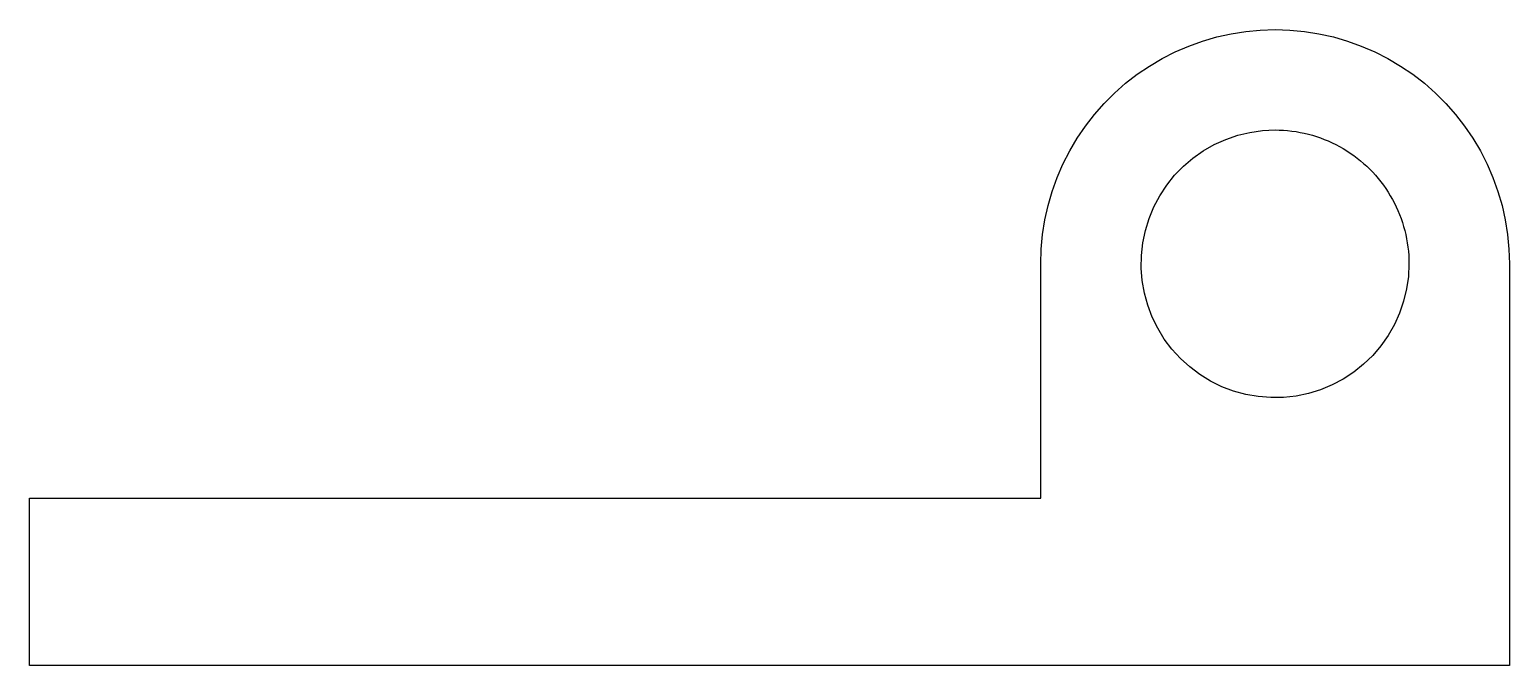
# Model space of a CAD drawing. Header units: metres. Extents: x -34.6 to 9.6, y 0 to 19.
import ezdxf

# ---------------------------------------------------------------- set-up
doc = ezdxf.new("R2010")
doc.units = ezdxf.units.M

msp = doc.modelspace()

# ---------------------------------------------------------------- linework, layer by layer
for points in [[(-4.4, 12), (-4.386, 12.44), (-4.345, 12.877), (-4.276, 13.312), (-4.18, 13.741), (-4.057, 14.163), (-3.908, 14.577), (-3.734, 14.98), (-3.534, 15.372), (-3.31, 15.751), (-3.063, 16.114), (-2.794, 16.462), (-2.503, 16.792), (-2.192, 17.103), (-1.862, 17.394), (-1.514, 17.663), (-1.151, 17.91), (-0.772, 18.134), (-0.38, 18.334), (0.023, 18.508), (0.437, 18.657), (0.859, 18.78), (1.288, 18.876), (1.723, 18.945), (2.16, 18.986), (2.6, 19), (3.04, 18.986), (3.477, 18.945), (3.912, 18.876), (4.341, 18.78), (4.763, 18.657), (5.177, 18.508), (5.58, 18.334), (5.972, 18.134), (6.351, 17.91), (6.714, 17.663), (7.062, 17.394), (7.392, 17.103), (7.703, 16.792), (7.994, 16.462), (8.263, 16.114), (8.51, 15.751), (8.734, 15.372), (8.934, 14.98), (9.108, 14.577), (9.257, 14.163), (9.38, 13.741), (9.476, 13.312), (9.545, 12.877), (9.586, 12.44), (9.6, 12)], [(6.6, 12), (6.582, 11.624), (6.529, 11.25), (6.441, 10.884), (6.319, 10.528), (6.164, 10.184), (5.977, 9.857), (5.761, 9.548), (5.516, 9.262), (5.245, 9), (4.951, 8.764), (4.636, 8.557), (4.303, 8.381), (3.955, 8.236), (3.595, 8.126), (3.226, 8.049), (2.851, 8.008), (2.474, 8.002), (2.099, 8.032), (1.727, 8.096), (1.364, 8.196), (1.011, 8.329), (0.673, 8.495), (0.352, 8.692), (0.05, 8.918), (-0.228, 9.172), (-0.482, 9.45), (-0.708, 9.752), (-0.905, 10.073), (-1.071, 10.411), (-1.204, 10.764), (-1.304, 11.127), (-1.368, 11.499), (-1.398, 11.874), (-1.392, 12.251), (-1.351, 12.626), (-1.274, 12.995), (-1.164, 13.355), (-1.019, 13.703), (-0.843, 14.036), (-0.636, 14.351), (-0.4, 14.645), (-0.138, 14.916), (0.148, 15.161), (0.457, 15.377), (0.784, 15.564), (1.128, 15.719), (1.484, 15.841), (1.85, 15.929), (2.224, 15.982), (2.6, 16)], [(2.6, 16), (2.726, 15.998), (2.851, 15.992), (2.976, 15.982), (3.101, 15.968), (3.226, 15.951), (3.35, 15.929), (3.473, 15.904), (3.595, 15.874), (3.716, 15.841), (3.836, 15.804), (3.955, 15.764), (4.072, 15.719), (4.189, 15.671), (4.303, 15.619), (4.416, 15.564), (4.527, 15.505), (4.636, 15.443), (4.743, 15.377), (4.848, 15.308), (4.951, 15.236), (5.052, 15.161), (5.15, 15.082), (5.245, 15), (5.338, 14.916), (5.428, 14.828), (5.516, 14.738), (5.6, 14.645), (5.682, 14.55), (5.761, 14.452), (5.836, 14.351), (5.908, 14.248), (5.977, 14.143), (6.043, 14.036), (6.105, 13.927), (6.164, 13.816), (6.219, 13.703), (6.271, 13.589), (6.319, 13.472), (6.364, 13.355), (6.404, 13.236), (6.441, 13.116), (6.474, 12.995), (6.504, 12.873), (6.529, 12.75), (6.551, 12.626), (6.568, 12.501), (6.582, 12.376), (6.592, 12.251), (6.598, 12.126), (6.6, 12)], [(-4.4, 5), (-4.4, 5.14), (-4.4, 5.28), (-4.4, 5.42), (-4.4, 5.56), (-4.4, 5.7), (-4.4, 5.84), (-4.4, 5.98), (-4.4, 6.12), (-4.4, 6.26), (-4.4, 6.4), (-4.4, 6.54), (-4.4, 6.68), (-4.4, 6.82), (-4.4, 6.96), (-4.4, 7.1), (-4.4, 7.24), (-4.4, 7.38), (-4.4, 7.52), (-4.4, 7.66), (-4.4, 7.8), (-4.4, 7.94), (-4.4, 8.08), (-4.4, 8.22), (-4.4, 8.36), (-4.4, 8.5), (-4.4, 8.64), (-4.4, 8.78), (-4.4, 8.92), (-4.4, 9.06), (-4.4, 9.2), (-4.4, 9.34), (-4.4, 9.48), (-4.4, 9.62), (-4.4, 9.76), (-4.4, 9.9), (-4.4, 10.04), (-4.4, 10.18), (-4.4, 10.32), (-4.4, 10.46), (-4.4, 10.6), (-4.4, 10.74), (-4.4, 10.88), (-4.4, 11.02), (-4.4, 11.16), (-4.4, 11.3), (-4.4, 11.44), (-4.4, 11.58), (-4.4, 11.72), (-4.4, 11.86), (-4.4, 12)], [(-4.4, 5), (-4.4, 5.14), (-4.4, 5.28), (-4.4, 5.42), (-4.4, 5.56), (-4.4, 5.7), (-4.4, 5.84), (-4.4, 5.98), (-4.4, 6.12), (-4.4, 6.26), (-4.4, 6.4), (-4.4, 6.54), (-4.4, 6.68), (-4.4, 6.82), (-4.4, 6.96), (-4.4, 7.1), (-4.4, 7.24), (-4.4, 7.38), (-4.4, 7.52), (-4.4, 7.66), (-4.4, 7.8), (-4.4, 7.94), (-4.4, 8.08), (-4.4, 8.22), (-4.4, 8.36), (-4.4, 8.5), (-4.4, 8.64), (-4.4, 8.78), (-4.4, 8.92), (-4.4, 9.06), (-4.4, 9.2), (-4.4, 9.34), (-4.4, 9.48), (-4.4, 9.62), (-4.4, 9.76), (-4.4, 9.9), (-4.4, 10.04), (-4.4, 10.18), (-4.4, 10.32), (-4.4, 10.46), (-4.4, 10.6), (-4.4, 10.74), (-4.4, 10.88), (-4.4, 11.02), (-4.4, 11.16), (-4.4, 11.3), (-4.4, 11.44), (-4.4, 11.58), (-4.4, 11.72), (-4.4, 11.86), (-4.4, 12)], [(9.6, 12), (9.6, 11.76), (9.6, 11.52), (9.6, 11.28), (9.6, 11.04), (9.6, 10.8), (9.6, 10.56), (9.6, 10.32), (9.6, 10.08), (9.6, 9.84), (9.6, 9.6), (9.6, 9.36), (9.6, 9.12), (9.6, 8.88), (9.6, 8.64), (9.6, 8.4), (9.6, 8.16), (9.6, 7.92), (9.6, 7.68), (9.6, 7.44), (9.6, 7.2), (9.6, 6.96), (9.6, 6.72), (9.6, 6.48), (9.6, 6.24), (9.6, 6), (9.6, 5.76), (9.6, 5.52), (9.6, 5.28), (9.6, 5.04), (9.6, 4.8), (9.6, 4.56), (9.6, 4.32), (9.6, 4.08), (9.6, 3.84), (9.6, 3.6), (9.6, 3.36), (9.6, 3.12), (9.6, 2.88), (9.6, 2.64), (9.6, 2.4), (9.6, 2.16), (9.6, 1.92), (9.6, 1.68), (9.6, 1.44), (9.6, 1.2), (9.6, 0.96), (9.6, 0.72), (9.6, 0.48), (9.6, 0.24), (9.6, 0)], [(-34.6, 0), (-34.6, 0.1), (-34.6, 0.2), (-34.6, 0.3), (-34.6, 0.4), (-34.6, 0.5), (-34.6, 0.6), (-34.6, 0.7), (-34.6, 0.8), (-34.6, 0.9), (-34.6, 1), (-34.6, 1.1), (-34.6, 1.2), (-34.6, 1.3), (-34.6, 1.4), (-34.6, 1.5), (-34.6, 1.6), (-34.6, 1.7), (-34.6, 1.8), (-34.6, 1.9), (-34.6, 2), (-34.6, 2.1), (-34.6, 2.2), (-34.6, 2.3), (-34.6, 2.4), (-34.6, 2.5), (-34.6, 2.6), (-34.6, 2.7), (-34.6, 2.8), (-34.6, 2.9), (-34.6, 3), (-34.6, 3.1), (-34.6, 3.2), (-34.6, 3.3), (-34.6, 3.4), (-34.6, 3.5), (-34.6, 3.6), (-34.6, 3.7), (-34.6, 3.8), (-34.6, 3.9), (-34.6, 4), (-34.6, 4.1), (-34.6, 4.2), (-34.6, 4.3), (-34.6, 4.4), (-34.6, 4.5), (-34.6, 4.6), (-34.6, 4.7), (-34.6, 4.8), (-34.6, 4.9), (-34.6, 5)], [(-34.6, 5), (-33.996, 5), (-33.392, 5), (-32.788, 5), (-32.184, 5), (-31.58, 5), (-30.976, 5), (-30.372, 5), (-29.768, 5), (-29.164, 5), (-28.56, 5), (-27.956, 5), (-27.352, 5), (-26.748, 5), (-26.144, 5), (-25.54, 5), (-24.936, 5), (-24.332, 5), (-23.728, 5), (-23.124, 5), (-22.52, 5), (-21.916, 5), (-21.312, 5), (-20.708, 5), (-20.104, 5), (-19.5, 5), (-18.896, 5), (-18.292, 5), (-17.688, 5), (-17.084, 5), (-16.48, 5), (-15.876, 5), (-15.272, 5), (-14.668, 5), (-14.064, 5), (-13.46, 5), (-12.856, 5), (-12.252, 5), (-11.648, 5), (-11.044, 5), (-10.44, 5), (-9.836, 5), (-9.232, 5), (-8.628, 5), (-8.024, 5), (-7.42, 5), (-6.816, 5), (-6.212, 5), (-5.608, 5), (-5.004, 5), (-4.4, 5)], [(-20, 5), (-19.688, 5), (-19.376, 5), (-19.064, 5), (-18.752, 5), (-18.44, 5), (-18.128, 5), (-17.816, 5), (-17.504, 5), (-17.192, 5), (-16.88, 5), (-16.568, 5), (-16.256, 5), (-15.944, 5), (-15.632, 5), (-15.32, 5), (-15.008, 5), (-14.696, 5), (-14.384, 5), (-14.072, 5), (-13.76, 5), (-13.448, 5), (-13.136, 5), (-12.824, 5), (-12.512, 5), (-12.2, 5), (-11.888, 5), (-11.576, 5), (-11.264, 5), (-10.952, 5), (-10.64, 5), (-10.328, 5), (-10.016, 5), (-9.704, 5), (-9.392, 5), (-9.08, 5), (-8.768, 5), (-8.456, 5), (-8.144, 5), (-7.832, 5), (-7.52, 5), (-7.208, 5), (-6.896, 5), (-6.584, 5), (-6.272, 5), (-5.96, 5), (-5.648, 5), (-5.336, 5), (-5.024, 5), (-4.712, 5), (-4.4, 5)], [(9.6, 0), (8.716, 0), (7.832, 0), (6.948, 0), (6.064, 0), (5.18, 0), (4.296, 0), (3.412, 0), (2.528, 0), (1.644, 0), (0.76, 0), (-0.124, 0), (-1.008, 0), (-1.892, 0), (-2.776, 0), (-3.66, 0), (-4.544, 0), (-5.428, 0), (-6.312, 0), (-7.196, 0), (-8.08, 0), (-8.964, 0), (-9.848, 0), (-10.732, 0), (-11.616, 0), (-12.5, 0), (-13.384, 0), (-14.268, 0), (-15.152, 0), (-16.036, 0), (-16.92, 0), (-17.804, 0), (-18.688, 0), (-19.572, 0), (-20.456, 0), (-21.34, 0), (-22.224, 0), (-23.108, 0), (-23.992, 0), (-24.876, 0), (-25.76, 0), (-26.644, 0), (-27.528, 0), (-28.412, 0), (-29.296, 0), (-30.18, 0), (-31.064, 0), (-31.948, 0), (-32.832, 0), (-33.716, 0), (-34.6, 0)]]:
    msp.add_lwpolyline(points)

doc.saveas('drawing.dxf')
